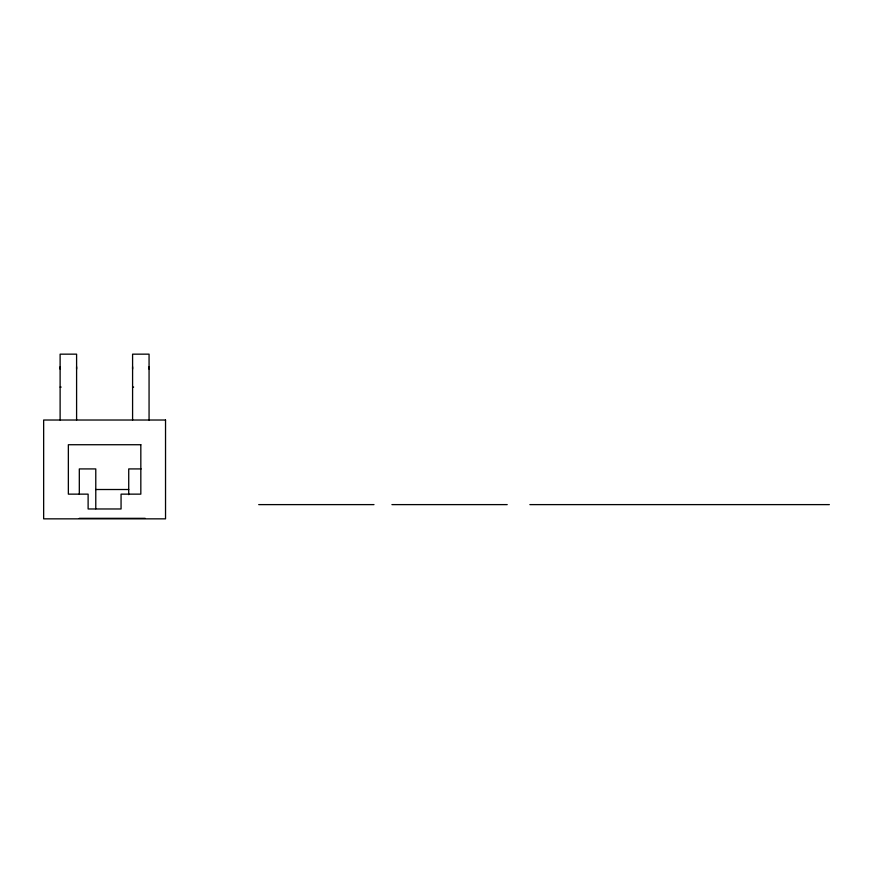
<?xml version="1.0" encoding="UTF-8"?>
<svg xmlns="http://www.w3.org/2000/svg" width="873" height="873" viewBox="0 0 873 873"><rect width="100%" height="100%" fill="white"/><g stroke="black" fill="none" stroke-linecap="round" stroke-linejoin="round"><path stroke-width="1.31" d="M60.117 369.093L60.117 366.791M76.595 369.093L76.595 366.791M132.587 369.093L132.587 366.791M149.065 369.093L149.065 366.791M60.117 387.088L61.154 387.088M132.587 387.088L133.624 387.088M141.077 468.921L128.724 468.921L128.724 494.653M95.779 489.513L128.724 489.513M258.703 504.616L373.993 504.616M391.922 504.616L507.213 504.616M529.867 504.616L829.35 504.616M79.312 518.333L145.191 518.333M149.065 420.022L149.065 354.154L132.587 354.165L132.587 420.022M95.779 508.806L95.779 468.921L79.312 468.921L79.312 494.162M76.595 420.022L76.595 354.154L60.117 354.165L60.117 420.022M165.532 420.022L43.65 420.022L43.65 518.846L165.532 518.846L165.532 420.022M140.826 444.728L68.356 444.728L68.356 494.14L88.118 494.14L88.118 508.97L121.063 508.97L121.063 494.14L140.826 494.14L140.826 444.728"/></g></svg>
